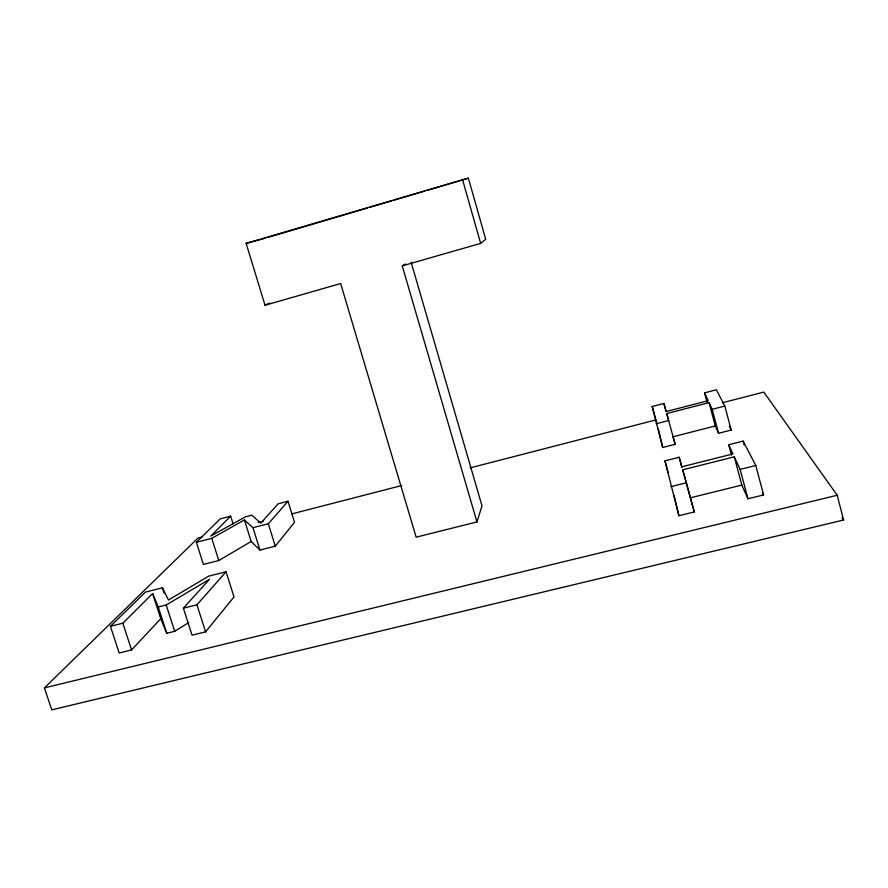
<?xml version="1.0" encoding="UTF-8"?>
<svg xmlns="http://www.w3.org/2000/svg" width="888" height="888" viewBox="0 0 888 888"><rect width="100%" height="100%" fill="white"/><g stroke="black" fill="none" stroke-linecap="round" stroke-linejoin="round"><path stroke-width="1.33" d="M476.956 521.933L402.242 265.878L480.663 243.39L485.714 239.305L468.365 178.144L246.131 243.356L265.024 305.239L340.648 283.55L416.172 537.185L476.956 521.933L482.006 505.883L411.111 262.171M251.16 541.502L218.792 560.528L203.419 564.435L196.381 542.291L211.766 538.328L244.422 519.98L251.16 541.502L259.951 550.049L275.28 546.153L294.516 522.322L288.012 501.243L278.111 503.818L260.761 523.165L251.903 515.184L245.421 516.871L210.833 536.041L230.658 516.15L233.122 523.987M152.614 593.584L158.242 606.97L166.211 604.983L209.546 579.254L183.372 608.169L192.041 635.164L205.583 631.856L234.021 596.936L226.063 571.772L208.547 576.19L168.52 600.01L162.382 587.823L145.477 592.085L110.434 626.295L119.192 652.98L131.591 649.949L160.75 618.714L152.614 593.584L122.844 623.21L110.434 626.295M244.422 519.98L252.98 527.705L268.309 523.754L288.012 501.243M183.372 608.169L196.925 604.806L226.063 571.772M196.381 542.291L220.224 518.87L230.658 516.15M722.233 402.808L763.802 392.085L837.206 495.249L843.6 520.002L51.782 709.856L44.4 687.911L197.891 538.15L201.909 537.107M160.75 618.714L166.755 633.277L174.714 631.324L188.622 622.655M402.242 265.878L405.428 263.991M265.024 305.239L269.797 303.019M261.361 239.36L265.346 238.184M267.998 237.407L367.51 207.97M370.174 207.182L391.397 200.91M394.05 200.122L424.575 191.098M427.228 190.31L468.365 178.144M246.131 243.356L260.095 239.693M652.214 406.493L663.891 403.463L666.167 411.533L708.158 400.666L704.561 392.885L716.394 389.81L724.819 406.06L731.213 430.058L718.57 433.277L715.306 425.963L709.057 402.619L666.733 413.564L675.158 444.322L662.692 447.485L652.214 406.493L656.51 422.222M258.23 522.566L263.592 521.189M291.764 513.919L401.72 485.536M470.118 467.887L655.178 420.113M656.21 423.743L668.686 420.524L666.733 413.564M709.057 402.619L712.165 409.324L724.819 406.06M715.306 425.963L673.037 436.763L675.158 444.322M664.957 460.861L679.154 457.265L681.84 466.799L732.955 453.946L728.693 444.755L743.134 441.103L755.788 465.49L763.591 494.938L747.94 498.779L741.824 485.081L734.298 456.832L682.683 469.785L694.272 511.954L678.887 515.728L664.957 460.861L668.098 472.394M670.951 486.646L686.357 482.806L694.272 511.954M734.298 456.832L740.115 469.397L755.788 465.49M690.309 497.824L741.824 485.081M44.4 687.911L837.206 495.249M842.046 517.726L843.6 520.002M729.448 426.506L731.213 430.058M762.392 492.518L763.591 494.938M122.844 623.21L131.591 649.949M162.382 587.823L164.069 593.062M166.211 604.983L174.714 631.324M158.242 606.97L166.755 633.277M196.925 604.806L205.583 631.856M211.766 538.328L218.792 560.528M252.98 527.705L259.951 550.049M268.309 523.754L275.28 546.153M462.459 179.365L480.663 243.39M682.683 469.785L686.357 482.806M679.154 457.265L681.951 467.543M663.891 403.463L666.033 411.344M740.115 469.397L747.94 498.779M728.693 444.755L731.457 455.1M712.165 409.324L718.57 433.277M704.561 392.885L707.037 402.131M743.134 441.103L744.166 444.988M674.181 495.748L678.887 515.728M658.297 428.782L662.692 447.485"/></g></svg>
